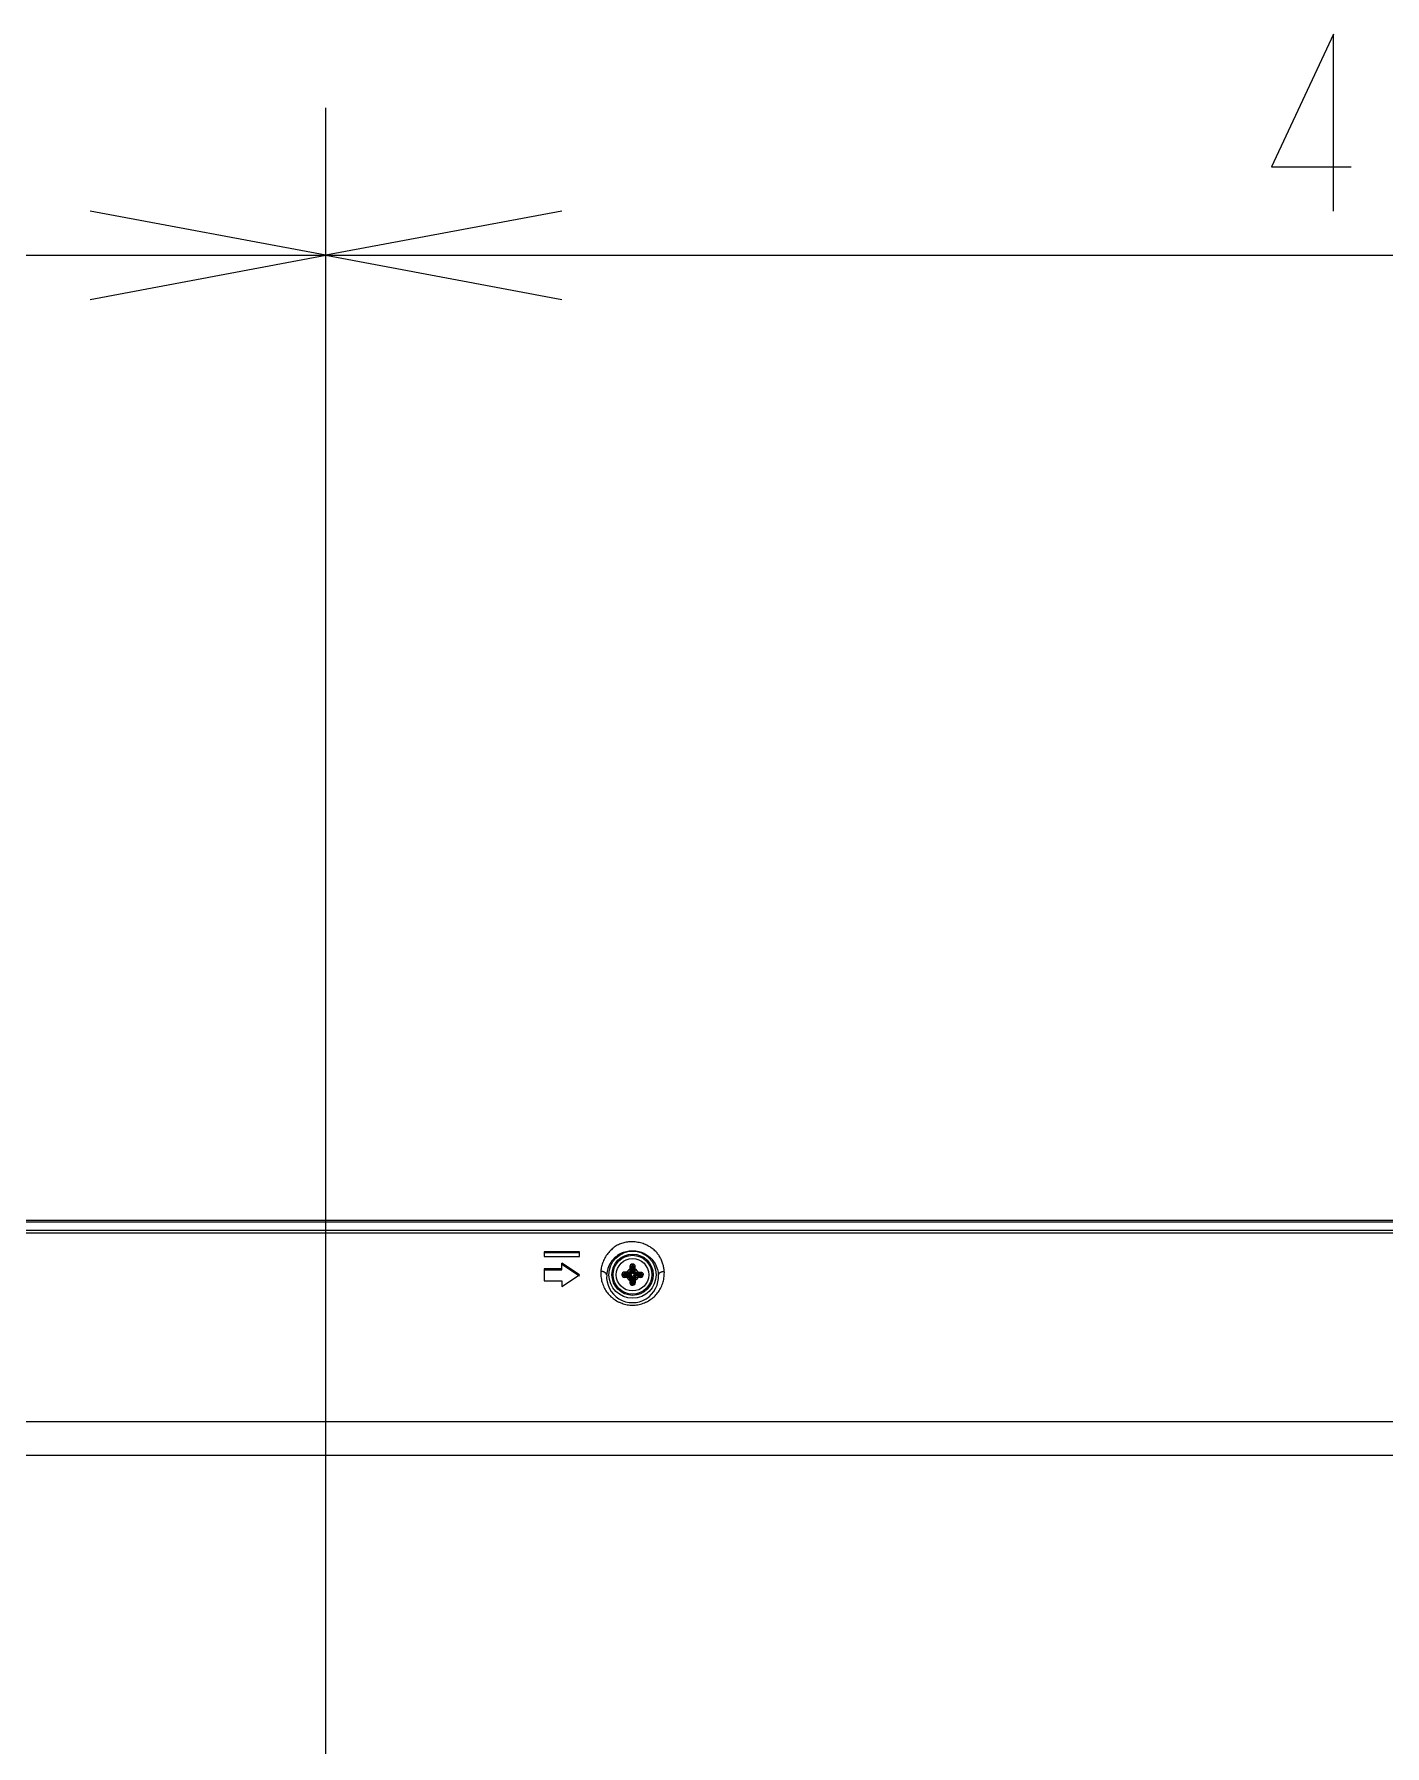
# Model space of a CAD drawing. Extents: x -382 to 1420, y -377 to 265.
# Drawn here: x -190.07 to -181.06, y 3.56 to 14.99 of the extents above; entities that cross this region are included whole.
import ezdxf

# ---------------------------------------------------------------- set-up
doc = ezdxf.new("R2010")
doc.units = 0
doc.header["$MEASUREMENT"] = 0
doc.layers.add('PDF_レイヤー 1', color=7, linetype='CONTINUOUS')

msp = doc.modelspace()

# ---------------------------------------------------------------- linework, layer by layer
at = {"layer": 'PDF_レイヤー 1', "lineweight": 0}
for points in [[(-181.4001, 13.80841), (-181.4001, 14.98941), (-181.81354, 14.10366), (-181.28192, 14.10366)], [(-188.12666, -0.65767), (-188.12666, 14.49723)], [(-189.70136, 13.21792), (-188.12664, 13.51317), (-189.70136, 13.80842)], [(-186.55209, 13.80841), (-188.12667, 13.51316), (-186.55209, 13.2179)], [(-228.62463, 13.51317), (-171.24861, 13.51317)], [(-186.67008, 6.85957), (-186.67008, 6.82735)], [(-186.43396, 6.85957), (-186.67005, 6.85957)], [(-186.43396, 6.82729), (-186.43396, 6.85951)], [(-185.92009, 6.85604), (-185.92509, 6.86159), (-185.9305, 6.86687), (-185.9362, 6.87215), (-185.94217, 6.87729), (-185.94856, 6.88215), (-185.95522, 6.88687), (-185.96231, 6.89145), (-185.96939, 6.89576), (-185.97703, 6.89978), (-185.98481, 6.90367), (-185.99286, 6.90728), (-186.00105, 6.91062), (-186.00953, 6.91367), (-186.01814, 6.91631), (-186.02688, 6.91881), (-186.0355, 6.92075), (-186.04452, 6.92256), (-186.05327, 6.92395), (-186.06202, 6.92506), (-186.07105, 6.92575), (-186.07966, 6.92617), (-186.08841, 6.92617), (-186.09702, 6.92589), (-186.10549, 6.92548), (-186.11396, 6.9245), (-186.12202, 6.92325), (-186.13007, 6.92173), (-186.13771, 6.91978), (-186.14535, 6.9177), (-186.15285, 6.91534), (-186.16007, 6.91256), (-186.16715, 6.90951), (-186.17409, 6.90617), (-186.18118, 6.90256), (-186.18812, 6.89853), (-186.19493, 6.89409), (-186.20145, 6.88951), (-186.20812, 6.88437), (-186.21451, 6.87909), (-186.2209, 6.8734), (-186.22701, 6.86743), (-186.23298, 6.86118), (-186.23881, 6.85465), (-186.24437, 6.84784), (-186.24964, 6.84076), (-186.25464, 6.83354), (-186.2595, 6.82604), (-186.26409, 6.8184), (-186.2652, 6.81604), (-186.2695, 6.80826), (-186.27311, 6.80035), (-186.27658, 6.79243), (-186.27978, 6.78438), (-186.28242, 6.77632), (-186.28478, 6.76827), (-186.287, 6.76021), (-186.28853, 6.75216), (-186.28992, 6.74438), (-186.29089, 6.73647), (-186.29158, 6.72869)], [(-186.67013, 6.73981), (-186.55209, 6.73981), (-186.55209, 6.7837)], [(-186.55209, 6.74659), (-186.67013, 6.74659)], [(-186.67008, 6.82729), (-186.43399, 6.82729)], [(-186.67008, 6.74659), (-186.67008, 6.66576)], [(-186.43396, 6.85279), (-186.67005, 6.85279)], [(-186.43396, 6.70625), (-186.55214, 6.78374)], [(-186.55209, 6.77698), (-186.4339, 6.69948)], [(-186.08989, 6.7436), (-186.08989, 6.74444), (-186.08989, 6.7461), (-186.08989, 6.74763), (-186.08989, 6.74846), (-186.08975, 6.74999), (-186.08975, 6.75166), (-186.08975, 6.75319), (-186.08975, 6.75485), (-186.08962, 6.75652), (-186.08962, 6.75805), (-186.08948, 6.75971)], [(-186.08949, 6.75969), (-186.08949, 6.7608), (-186.08921, 6.76149), (-186.0888, 6.7626), (-186.08824, 6.76344), (-186.08741, 6.76427), (-186.08685, 6.76468), (-186.08602, 6.76538), (-186.08588, 6.76552), (-186.08463, 6.76593), (-186.08352, 6.76621), (-186.08227, 6.76635), (-186.08102, 6.76649)], [(-186.08257, 6.75357), (-186.08257, 6.75371), (-186.08244, 6.75455), (-186.08216, 6.75538), (-186.08174, 6.75594), (-186.08146, 6.75635), (-186.08091, 6.75677), (-186.08021, 6.75705), (-186.07966, 6.75705), (-186.0791, 6.75705), (-186.07841, 6.75677), (-186.07785, 6.75635), (-186.07744, 6.75594), (-186.07702, 6.75538), (-186.07674, 6.75455), (-186.07674, 6.75371), (-186.07674, 6.75357), (-186.07674, 6.71761)], [(-186.07962, 6.76646), (-186.07823, 6.76646), (-186.07962, 6.76493)], [(-186.07953, 6.76496), (-186.07884, 6.76399), (-186.07828, 6.76302), (-186.07787, 6.76191), (-186.07759, 6.76135), (-186.07703, 6.7601), (-186.07676, 6.75899), (-186.07648, 6.75774), (-186.0762, 6.75649), (-186.07592, 6.75538), (-186.07592, 6.75413), (-186.07578, 6.75357), (-186.07676, 6.75357)], [(-186.06941, 6.74366), (-186.06941, 6.72408), (-186.0758, 6.71769)], [(-186.06181, 6.7436), (-186.06181, 6.74444), (-186.06167, 6.74624), (-186.06167, 6.74805), (-186.06167, 6.74971), (-186.06153, 6.75152), (-186.06153, 6.75319), (-186.06153, 6.75499), (-186.06167, 6.75666), (-186.06167, 6.75763), (-186.06167, 6.7593), (-186.06167, 6.76096)], [(-185.86775, 6.72876), (-185.86816, 6.73473), (-185.86886, 6.74084), (-185.86969, 6.74695), (-185.87066, 6.75306), (-185.87191, 6.75917), (-185.87344, 6.76542), (-185.87497, 6.77153), (-185.87677, 6.77778), (-185.87872, 6.78375), (-185.88108, 6.78986), (-185.8833, 6.79597), (-185.88386, 6.79736), (-185.88649, 6.80333), (-185.88913, 6.80917), (-185.89219, 6.815), (-185.8951, 6.82056), (-185.89844, 6.82611), (-185.90163, 6.83139), (-185.9051, 6.83666), (-185.90871, 6.8418), (-185.91233, 6.84666), (-185.91621, 6.85139), (-185.9201, 6.85611)], [(-186.67008, 6.66583), (-186.55203, 6.66583)], [(-186.55209, 6.62867), (-186.4339, 6.7063)], [(-186.55209, 6.66583), (-186.55209, 6.62861)], [(-186.29156, 6.72876), (-186.29183, 6.72015), (-186.29183, 6.7114), (-186.29142, 6.70237), (-186.29058, 6.69348), (-186.28933, 6.68446), (-186.28781, 6.67543), (-186.28586, 6.6664), (-186.2835, 6.65779), (-186.28086, 6.64904), (-186.27767, 6.64029), (-186.27434, 6.63168), (-186.27059, 6.62335), (-186.26642, 6.6153), (-186.26211, 6.60724), (-186.25739, 6.5996), (-186.25253, 6.59224), (-186.24725, 6.58516), (-186.2417, 6.57835), (-186.23601, 6.57183), (-186.22989, 6.56558), (-186.22351, 6.55947), (-186.2167, 6.5535), (-186.20962, 6.54794), (-186.2024, 6.54252), (-186.1949, 6.53752), (-186.18712, 6.53266), (-186.17893, 6.52822), (-186.17087, 6.52405), (-186.16698, 6.52239), (-186.15851, 6.51864), (-186.1499, 6.51544), (-186.14129, 6.51253), (-186.1324, 6.51003), (-186.12365, 6.50794), (-186.1149, 6.50614), (-186.10602, 6.50489), (-186.09727, 6.50392), (-186.08838, 6.50336), (-186.07963, 6.50308), (-186.07088, 6.50336), (-186.06213, 6.50392), (-186.05324, 6.50489), (-186.04449, 6.50614), (-186.03561, 6.50794), (-186.02686, 6.51003), (-186.01797, 6.51253), (-186.00936, 6.51544), (-186.00075, 6.51864), (-185.99242, 6.52239), (-185.98839, 6.52405), (-185.98019, 6.52822), (-185.97214, 6.53266), (-185.9645, 6.53752), (-185.95686, 6.54252), (-185.9495, 6.54794), (-185.94242, 6.5535), (-185.93575, 6.55947), (-185.9295, 6.56558), (-185.92339, 6.57183), (-185.91756, 6.57835), (-185.91215, 6.58516), (-185.90673, 6.59224), (-185.90187, 6.5996), (-185.89715, 6.60724), (-185.89284, 6.6153), (-185.88881, 6.62335), (-185.88493, 6.63168), (-185.88145, 6.64029), (-185.8784, 6.64904), (-185.87576, 6.65779), (-185.8734, 6.6664), (-185.87145, 6.67543), (-185.86993, 6.68446), (-185.86868, 6.69348), (-185.86784, 6.70237), (-185.86743, 6.7114), (-185.86729, 6.72015), (-185.8677, 6.72876)], [(-186.13314, 6.71615), (-186.13425, 6.71601), (-186.13494, 6.71587), (-186.13592, 6.71545), (-186.13689, 6.71476), (-186.13758, 6.71406), (-186.13814, 6.71351), (-186.13883, 6.71254), (-186.13925, 6.71143), (-186.13967, 6.71031), (-186.13981, 6.70906), (-186.13981, 6.70782), (-186.13981, 6.70768), (-186.14022, 6.70768), (-186.14133, 6.70768), (-186.14203, 6.70768), (-186.14286, 6.70768), (-186.14397, 6.70768), (-186.14508, 6.70768), (-186.14619, 6.70768), (-186.1473, 6.70768), (-186.14828, 6.70768), (-186.14925, 6.70768), (-186.15036, 6.70768)], [(-186.15036, 6.70476), (-186.14925, 6.70476), (-186.14828, 6.70476), (-186.1473, 6.70476), (-186.14619, 6.70476), (-186.14508, 6.70476), (-186.14397, 6.70476), (-186.14286, 6.70476), (-186.14203, 6.70476), (-186.14133, 6.70476), (-186.14022, 6.70476), (-186.13981, 6.70476), (-186.13981, 6.70768), (-186.13842, 6.70629)], [(-186.13844, 6.70625), (-186.13983, 6.70472)], [(-186.13315, 6.69634), (-186.13426, 6.69634), (-186.13496, 6.69662), (-186.13593, 6.69704), (-186.13676, 6.69759), (-186.1376, 6.69843), (-186.13815, 6.69898), (-186.13885, 6.69982), (-186.13885, 6.70009), (-186.1394, 6.7012), (-186.13968, 6.70232), (-186.13982, 6.70357), (-186.13982, 6.70482)], [(-186.13844, 6.70629), (-186.13747, 6.70698), (-186.13636, 6.70754), (-186.13539, 6.70809), (-186.13483, 6.70837), (-186.13358, 6.70879), (-186.13233, 6.7092), (-186.13122, 6.70948), (-186.12997, 6.70976), (-186.12886, 6.7099), (-186.12761, 6.71004), (-186.12706, 6.71004), (-186.13317, 6.71615)], [(-186.12706, 6.70245), (-186.12747, 6.70245), (-186.12872, 6.70245), (-186.12997, 6.70273), (-186.13108, 6.70287), (-186.13233, 6.70329), (-186.13344, 6.70357), (-186.13469, 6.70412), (-186.13539, 6.7044), (-186.13636, 6.70495), (-186.13747, 6.70551), (-186.13844, 6.7062)], [(-186.11702, 6.69594), (-186.11785, 6.69594), (-186.11952, 6.69594), (-186.12104, 6.69594), (-186.12188, 6.69594), (-186.12354, 6.69594), (-186.12507, 6.69608), (-186.1266, 6.69608), (-186.12826, 6.69608), (-186.12993, 6.69622), (-186.13146, 6.69622), (-186.13313, 6.69636)], [(-186.08867, 6.70984), (-186.08895, 6.70984), (-186.08909, 6.7097), (-186.08937, 6.7097), (-186.08964, 6.70956), (-186.08978, 6.70956), (-186.09006, 6.70943), (-186.09034, 6.70929), (-186.09062, 6.70929), (-186.09089, 6.70915), (-186.09117, 6.70915)], [(-186.09112, 6.71004), (-186.09084, 6.71004), (-186.09056, 6.71004), (-186.09028, 6.71004), (-186.09, 6.71004), (-186.08973, 6.71004), (-186.08959, 6.7099), (-186.08931, 6.7099), (-186.08903, 6.7099), (-186.08875, 6.7099), (-186.08862, 6.7099)], [(-186.09112, 6.70916), (-186.09112, 6.71)], [(-186.09112, 6.70326), (-186.09084, 6.70326), (-186.09056, 6.70326), (-186.09028, 6.70312), (-186.09, 6.70312), (-186.08973, 6.70298), (-186.08959, 6.70284), (-186.08931, 6.70284), (-186.08903, 6.7027), (-186.08889, 6.7027), (-186.08862, 6.70257)], [(-186.08989, 6.66876), (-186.08989, 6.68834), (-186.08337, 6.69473)], [(-186.08257, 6.69479), (-186.08341, 6.69479)], [(-186.08338, 6.69479), (-186.08338, 6.69507), (-186.08338, 6.69521), (-186.08338, 6.69548), (-186.08338, 6.69576), (-186.08338, 6.69604), (-186.08338, 6.69632), (-186.08338, 6.69645), (-186.08324, 6.69673), (-186.08324, 6.69701), (-186.08324, 6.69729)], [(-186.07963, 6.64746), (-186.08046, 6.64843), (-186.08088, 6.6494), (-186.08144, 6.65051), (-186.08171, 6.65107), (-186.08213, 6.65232), (-186.08255, 6.65343), (-186.08282, 6.65468), (-186.0831, 6.65593), (-186.08324, 6.65704), (-186.08338, 6.65829), (-186.08338, 6.65885), (-186.08255, 6.65885)], [(-186.08257, 6.71763), (-186.08257, 6.71736), (-186.08271, 6.71708), (-186.08271, 6.71694), (-186.08285, 6.71666), (-186.08285, 6.71638), (-186.08299, 6.71611), (-186.08299, 6.71597), (-186.08313, 6.71569), (-186.08327, 6.71541), (-186.08327, 6.71513)], [(-186.07955, 6.64603), (-186.08107, 6.64603), (-186.07955, 6.64742)], [(-186.08107, 6.63552), (-186.08094, 6.63552), (-186.0808, 6.63552), (-186.08066, 6.63552), (-186.08052, 6.63552), (-186.08038, 6.63552), (-186.08024, 6.63552), (-186.0801, 6.63552), (-186.07996, 6.63552), (-186.07969, 6.63552), (-186.07955, 6.63552)], [(-186.07959, 6.64746), (-186.0782, 6.64607)], [(-186.07959, 6.64603), (-186.0782, 6.64603)], [(-186.07578, 6.65885), (-186.07592, 6.65843), (-186.07592, 6.65718), (-186.0762, 6.65593), (-186.07634, 6.65482), (-186.07676, 6.65357), (-186.07703, 6.65246), (-186.07745, 6.65121), (-186.07787, 6.65051), (-186.07828, 6.6494), (-186.07884, 6.64843), (-186.07953, 6.64746)], [(-186.07674, 6.71763), (-186.07577, 6.71763)], [(-186.07674, 6.69479), (-186.07674, 6.69507), (-186.0766, 6.69534), (-186.0766, 6.69548), (-186.07646, 6.69576), (-186.07632, 6.69604), (-186.07632, 6.69632), (-186.07619, 6.69645), (-186.07619, 6.69673), (-186.07605, 6.69701), (-186.07605, 6.69729)], [(-186.07578, 6.71763), (-186.07578, 6.71736), (-186.07592, 6.71722), (-186.07592, 6.71694), (-186.07592, 6.71666), (-186.07592, 6.71638), (-186.07592, 6.71611), (-186.07592, 6.71597), (-186.07592, 6.71569), (-186.07592, 6.71541), (-186.07606, 6.71513)], [(-186.06819, 6.70916), (-186.06846, 6.70916), (-186.06874, 6.70916), (-186.06902, 6.7093), (-186.06916, 6.7093), (-186.06944, 6.70944), (-186.06971, 6.70958), (-186.06999, 6.70958), (-186.07027, 6.70972), (-186.07041, 6.70972), (-186.07069, 6.70986)], [(-186.06941, 6.72408), (-186.04233, 6.72408)], [(-186.06821, 6.70916), (-186.03225, 6.70916), (-186.03225, 6.71)], [(-186.03225, 6.70909), (-186.03211, 6.70909), (-186.03127, 6.70909), (-186.03044, 6.70881), (-186.02975, 6.7084), (-186.02947, 6.70812), (-186.02905, 6.70743), (-186.02877, 6.70687), (-186.02877, 6.70618), (-186.02877, 6.70562), (-186.02905, 6.70493), (-186.02947, 6.70437), (-186.02975, 6.70409), (-186.03044, 6.70368), (-186.03127, 6.7034), (-186.03211, 6.70326), (-186.03225, 6.70326), (-186.06821, 6.70326)], [(-186.06819, 6.71004), (-186.03222, 6.71004)], [(-186.06187, 6.71648), (-186.04229, 6.71648), (-186.04229, 6.72412)], [(-186.02476, 6.7242), (-186.02476, 6.72337), (-186.0249, 6.72254), (-186.0249, 6.7217), (-186.02504, 6.72087), (-186.02518, 6.72004), (-186.02518, 6.7192), (-186.02532, 6.71906), (-186.02545, 6.71823), (-186.02559, 6.7174), (-186.02573, 6.71712), (-186.02587, 6.7167), (-186.02615, 6.71615), (-186.03226, 6.71004)], [(-186.03225, 6.71004), (-186.03183, 6.71004), (-186.03058, 6.7099), (-186.02933, 6.70976), (-186.02822, 6.70948), (-186.02697, 6.7092), (-186.02586, 6.70879), (-186.02461, 6.70837), (-186.02391, 6.70809), (-186.02294, 6.70754), (-186.02183, 6.70698), (-186.02086, 6.70629)], [(-186.02086, 6.70625), (-186.01933, 6.70763)], [(-226.72498, 5.72571), (-173.14833, 5.72571), (-173.14833, 5.49989), (-226.72498, 5.49989)]]:
    msp.add_lwpolyline(points, dxfattribs=at)
for points in [[(-223.44117, -25.76022), (-171.38649, -25.76022, 0.41431452), (-171.24868, -25.62245), (-171.24868, 6.93063, 0.41431452), (-171.38648, 7.06835), (-228.48682, 7.06835, 0.41431452), (-228.62463, 6.93063), (-228.62463, -25.62245, 0.41431452), (-228.48684, -25.76022), (-224.79078, -25.76022)], [(-228.40046, 7.00305), (-171.47287, 7.00305, 0.00483842), (-171.45119, 7.00323), (-171.39774, 7.05656), (-228.47562, 7.05652)], [(-228.40044, 6.98644), (-171.47286, 6.98644), (-173.14826, 5.72572, -0.21017203), (-172.59133, 5.1687), (-172.59133, -21.45993)], [(-186.14882, 6.85218, -0.05855857), (-186.11118, 6.8637), (-186.10577, 6.86468), (-186.10035, 6.86537), (-186.0948, 6.86593), (-186.08924, 6.86634), (-186.08355, 6.86648), (-186.07771, 6.86648), (-186.07202, 6.86634), (-186.06619, 6.86593), (-186.06049, 6.86537), (-186.05466, 6.86468), (-186.05397, 6.86454), (-186.04827, 6.86357), (-186.04258, 6.86245), (-186.03702, 6.8612), (-186.03147, 6.85968), (-186.02605, 6.85801), (-186.02077, 6.8562), (-186.0155, 6.85426), (-186.01036, 6.85218, -0.03760478), (-185.98642, 6.83943, -0.05309366), (-185.95793, 6.81664, -0.05836373), (-185.93325, 6.78606, -0.07087422), (-185.91291, 6.74042, -0.04888561), (-185.90694, 6.70625), (-185.90666, 6.70791), (-185.9061, 6.70944), (-185.90555, 6.71111), (-185.90458, 6.71263), (-185.90374, 6.7143), (-185.90235, 6.71569), (-185.90097, 6.71722), (-185.89916, 6.71861), (-185.89735, 6.71999), (-185.89513, 6.72138), (-185.89263, 6.72263), (-185.88999, 6.72388), (-185.88708, 6.72499), (-185.88388, 6.72611), (-185.88069, 6.72694), (-185.87708, 6.72763), (-185.87361, 6.72833), (-185.87111, 6.7286), (-185.86777, 6.72874)], [(-186.14889, 6.85218, 0.01753334), (-186.15865, 6.84757, 0.02290246), (-186.17276, 6.83947, 0.1042243), (-186.22442, 6.7885, 0.06284135), (-186.24382, 6.74849, 0.06114731), (-186.25236, 6.70625), (-186.25264, 6.70791), (-186.25306, 6.70944), (-186.25375, 6.71111), (-186.25473, 6.71263), (-186.25556, 6.7143), (-186.25681, 6.71569), (-186.25834, 6.71722), (-186.26014, 6.71861), (-186.26195, 6.71999), (-186.26417, 6.72138), (-186.26667, 6.72263), (-186.26917, 6.72388), (-186.27222, 6.72499), (-186.27528, 6.72611), (-186.27861, 6.72694), (-186.28222, 6.72763), (-186.2857, 6.72833), (-186.28819, 6.7286), (-186.29153, 6.72874)], [(-186.12706, 6.7092), (-186.12706, 6.71004), (-186.0911, 6.71009), (-186.09753, 6.71644, 0.36072346), (-186.08993, 6.72408), (-186.11702, 6.72408), (-186.11704, 6.71643), (-186.11871, 6.71643), (-186.12024, 6.71643), (-186.1219, 6.71643), (-186.12357, 6.71643), (-186.12496, 6.71643), (-186.12663, 6.71629), (-186.12829, 6.71629), (-186.12913, 6.71629), (-186.13065, 6.71615), (-186.13232, 6.71615), (-186.13315, 6.71615), (-186.13343, 6.7167), (-186.13357, 6.71712), (-186.13371, 6.71754), (-186.13385, 6.71837), (-186.13399, 6.71906), (-186.13399, 6.7192), (-186.13413, 6.72004), (-186.13426, 6.72087), (-186.13426, 6.7217), (-186.1344, 6.72254), (-186.1344, 6.72337), (-186.13451, 6.72415, 0.4136881), (-186.15037, 6.70773), (-186.15037, 6.70745), (-186.15037, 6.70718), (-186.15037, 6.70676), (-186.15037, 6.70648), (-186.15037, 6.7062), (-186.15037, 6.70593), (-186.15037, 6.70565), (-186.15037, 6.70523), (-186.15037, 6.70495), (-186.15037, 6.70482, 0.40763664), (-186.13454, 6.68829), (-186.1344, 6.68912), (-186.1344, 6.68996), (-186.13426, 6.69065), (-186.13426, 6.69148), (-186.13413, 6.69232), (-186.13399, 6.69315), (-186.13399, 6.69343), (-186.13385, 6.69426), (-186.13357, 6.69509), (-186.13357, 6.69537), (-186.13343, 6.69579), (-186.13315, 6.69634), (-186.12706, 6.70243), (-186.12706, 6.70326), (-186.08862, 6.70259), (-186.08875, 6.70259), (-186.08903, 6.70245), (-186.08931, 6.70245), (-186.08959, 6.70245), (-186.08973, 6.70245), (-186.09, 6.70245), (-186.09028, 6.70245), (-186.09056, 6.70245), (-186.09084, 6.70245), (-186.09112, 6.70245), (-186.12706, 6.70333), (-186.1272, 6.70333), (-186.12803, 6.70333), (-186.12886, 6.70361), (-186.12942, 6.70402), (-186.12983, 6.7043), (-186.13011, 6.705), (-186.13039, 6.70555), (-186.13053, 6.70625), (-186.13039, 6.7068), (-186.13011, 6.7075), (-186.12983, 6.70805), (-186.12942, 6.70847), (-186.12886, 6.70875), (-186.12803, 6.70902), (-186.1272, 6.70916), (-186.12706, 6.70916), (-186.09109, 6.70916, 0.29345524), (-186.08255, 6.71763), (-186.08338, 6.71763), (-186.08341, 6.75357), (-186.08257, 6.75357), (-186.08324, 6.71513), (-186.08324, 6.71541), (-186.08324, 6.71569), (-186.08338, 6.71597), (-186.08338, 6.71611), (-186.08338, 6.71638), (-186.08338, 6.71666), (-186.08338, 6.71694), (-186.08338, 6.71722), (-186.08338, 6.71736), (-186.08338, 6.71763), (-186.08989, 6.72402), (-186.08989, 6.7436), (-186.09749, 6.74356), (-186.09749, 6.71648), (-186.11707, 6.71648)], [(-186.09761, 6.76103, 0.00666637), (-186.09749, 6.7436, 0.17287353), (-186.11707, 6.72402, 0.01647043), (-186.13451, 6.72408)], [(-186.07959, 6.77691), (-186.07973, 6.77691), (-186.08001, 6.77691), (-186.08014, 6.77691), (-186.08028, 6.77691), (-186.08042, 6.77691), (-186.08056, 6.77691), (-186.0807, 6.77691), (-186.08084, 6.77691), (-186.08098, 6.77691), (-186.08107, 6.77691, 0.41608732), (-186.09768, 6.76107), (-186.09685, 6.76107), (-186.09602, 6.76094), (-186.09518, 6.76094), (-186.09435, 6.7608), (-186.09352, 6.76066), (-186.09268, 6.76052), (-186.09241, 6.76052), (-186.09171, 6.76038), (-186.09088, 6.76024), (-186.0906, 6.7601), (-186.09005, 6.75996), (-186.08949, 6.75969), (-186.08338, 6.75357), (-186.08338, 6.75399), (-186.08324, 6.75524), (-186.0831, 6.75649), (-186.08282, 6.7576), (-186.08255, 6.75885), (-186.08213, 6.75996), (-186.08171, 6.76121), (-186.08144, 6.76191), (-186.08088, 6.76302), (-186.08046, 6.76399), (-186.07959, 6.76498), (-186.08112, 6.76646), (-186.08107, 6.76646), (-186.08107, 6.76674), (-186.08107, 6.76785), (-186.08107, 6.76855), (-186.08107, 6.76952), (-186.08107, 6.77063), (-186.08107, 6.77174), (-186.08107, 6.77271), (-186.08107, 6.77382), (-186.08107, 6.7748), (-186.08107, 6.77591), (-186.07959, 6.77691)], [(-186.08255, 6.69473), (-186.08255, 6.69501), (-186.08269, 6.69529), (-186.08269, 6.69557), (-186.08282, 6.69584), (-186.08282, 6.69598), (-186.08296, 6.69626), (-186.08296, 6.69654), (-186.0831, 6.69682), (-186.08324, 6.69695), (-186.08324, 6.69723), (-186.08352, 6.69793), (-186.0838, 6.69876), (-186.08421, 6.69945), (-186.08463, 6.70015), (-186.08519, 6.70057), (-186.08588, 6.70112), (-186.08644, 6.70168), (-186.08713, 6.70209), (-186.08782, 6.70237), (-186.09112, 6.70329), (-186.09112, 6.70245), (-186.0975, 6.69593, -0.36072341), (-186.08989, 6.68834), (-186.11702, 6.68828), (-186.11882, 6.68828), (-186.12049, 6.68828), (-186.12229, 6.68828), (-186.1241, 6.68828), (-186.12576, 6.68828), (-186.1259, 6.68828), (-186.12743, 6.68828), (-186.12924, 6.68828), (-186.13104, 6.68828), (-186.13271, 6.68828), (-186.13451, 6.68828)], [(-186.0617, 6.65135, -0.41368811), (-186.08107, 6.63547), (-186.08107, 6.63659), (-186.08107, 6.63756), (-186.08107, 6.63867), (-186.08107, 6.63978), (-186.08107, 6.64075), (-186.08107, 6.64186), (-186.08107, 6.64283), (-186.08107, 6.64395), (-186.08107, 6.64464), (-186.08107, 6.64561), (-186.08107, 6.64603), (-186.08121, 6.64603), (-186.08246, 6.64603), (-186.08371, 6.64617), (-186.08482, 6.64658), (-186.08594, 6.647), (-186.08691, 6.6477), (-186.08746, 6.64825), (-186.0883, 6.64895), (-186.08885, 6.64992), (-186.08927, 6.65089), (-186.08955, 6.65172), (-186.08949, 6.65274), (-186.08963, 6.65343), (-186.08963, 6.6551), (-186.08977, 6.65676), (-186.08977, 6.6576), (-186.08977, 6.65912), (-186.08977, 6.66079), (-186.08977, 6.66232), (-186.08991, 6.66399), (-186.08991, 6.66551), (-186.08991, 6.66718), (-186.08985, 6.66882), (-186.09749, 6.66882), (-186.09743, 6.69594), (-186.11702, 6.69594), (-186.11702, 6.6883, 0.17287353), (-186.09749, 6.66882), (-186.09749, 6.66799), (-186.09763, 6.66618), (-186.09763, 6.66437), (-186.09763, 6.66271), (-186.09763, 6.6609), (-186.09763, 6.65924), (-186.09763, 6.65743), (-186.09763, 6.65576), (-186.09763, 6.65479), (-186.09763, 6.65313), (-186.09763, 6.65146)], [(-186.04229, 6.72415), (-186.04048, 6.72415), (-186.03881, 6.72415), (-186.03701, 6.72415), (-186.0352, 6.72415), (-186.0334, 6.72415), (-186.03173, 6.72415), (-186.02993, 6.72415), (-186.02826, 6.72415), (-186.02659, 6.72415), (-186.02476, 6.72412), (-186.02365, 6.72412), (-186.02198, 6.72384), (-186.02032, 6.72342), (-186.01865, 6.72287), (-186.01726, 6.72217), (-186.01573, 6.7212), (-186.01434, 6.72009), (-186.01351, 6.71926), (-186.0124, 6.71801), (-186.01143, 6.71648), (-186.01087, 6.71551), (-186.01018, 6.71398), (-186.00962, 6.71231), (-186.00921, 6.71065), (-186.00893, 6.7087), (-186.00893, 6.70476), (-186.00893, 6.70504), (-186.00893, 6.70532), (-186.00893, 6.70559), (-186.00893, 6.70587), (-186.00893, 6.70629), (-186.00893, 6.70657), (-186.00893, 6.70684), (-186.00893, 6.70712), (-186.00893, 6.7074), (-186.00896, 6.70768), (-186.01007, 6.70768), (-186.01104, 6.70768), (-186.01201, 6.70768), (-186.01312, 6.70768), (-186.01423, 6.70768), (-186.01521, 6.70768), (-186.01632, 6.70768), (-186.01729, 6.70768), (-186.01798, 6.70768), (-186.01909, 6.70768), (-186.01937, 6.70768), (-186.01937, 6.70476), (-186.02086, 6.7062), (-186.02183, 6.70551), (-186.02294, 6.70495), (-186.02391, 6.7044), (-186.02447, 6.70412), (-186.02572, 6.7037), (-186.02683, 6.70329), (-186.02808, 6.70301), (-186.02933, 6.70273), (-186.03044, 6.70259), (-186.03169, 6.70245), (-186.03225, 6.70245), (-186.02615, 6.69634, -0.00861493), (-186.04223, 6.69594), (-186.06181, 6.69594), (-186.06183, 6.66875), (-186.06169, 6.66708), (-186.06169, 6.66528), (-186.06169, 6.66361), (-186.06169, 6.66181), (-186.06169, 6.66014), (-186.06169, 6.66), (-186.06169, 6.65833), (-186.06169, 6.65667), (-186.06169, 6.65486), (-186.06169, 6.65306), (-186.06163, 6.65135), (-186.06247, 6.65149), (-186.0633, 6.65149), (-186.06413, 6.65149), (-186.06496, 6.65163), (-186.0658, 6.65176), (-186.06663, 6.6519), (-186.06677, 6.6519), (-186.0676, 6.65204), (-186.06844, 6.65232), (-186.06871, 6.65232), (-186.06913, 6.65246), (-186.06969, 6.65274), (-186.07674, 6.65885), (-186.07578, 6.65882), (-186.07578, 6.69479), (-186.07674, 6.69482), (-186.07674, 6.65885), (-186.07674, 6.65871), (-186.07674, 6.65788), (-186.07702, 6.65704), (-186.07744, 6.65649), (-186.07785, 6.65607), (-186.07841, 6.65565), (-186.0791, 6.65538), (-186.07966, 6.65538), (-186.08021, 6.65538), (-186.08091, 6.65565), (-186.08146, 6.65607), (-186.08174, 6.65649), (-186.08216, 6.65704), (-186.08244, 6.65788), (-186.08257, 6.65871), (-186.08257, 6.65885), (-186.08338, 6.69482), (-186.08338, 6.65885), (-186.08949, 6.65274), (-186.09005, 6.65246), (-186.0906, 6.65232), (-186.09102, 6.65218), (-186.09171, 6.65204), (-186.09241, 6.6519), (-186.09268, 6.6519), (-186.09352, 6.65176), (-186.09435, 6.65163), (-186.09518, 6.65149), (-186.09602, 6.65149), (-186.09685, 6.65149), (-186.09768, 6.65135, 0.41608732), (-186.07959, 6.63552), (-186.07945, 6.63552), (-186.07931, 6.63552), (-186.07917, 6.63552), (-186.07903, 6.63552), (-186.07889, 6.63552), (-186.07876, 6.63552), (-186.07862, 6.63552), (-186.07848, 6.63552), (-186.07834, 6.63552), (-186.07809, 6.63547), (-186.07809, 6.63659), (-186.07809, 6.63756), (-186.07809, 6.63867), (-186.07809, 6.63978), (-186.07809, 6.64075), (-186.07809, 6.64186), (-186.07809, 6.64283), (-186.07823, 6.64395), (-186.07823, 6.64464), (-186.07823, 6.64561), (-186.0783, 6.64607), (-186.07705, 6.64607), (-186.0758, 6.64621), (-186.07455, 6.64649), (-186.07344, 6.6469), (-186.0733, 6.64704), (-186.07246, 6.64774), (-186.07177, 6.64815), (-186.07108, 6.64899), (-186.07052, 6.64982), (-186.0701, 6.65093), (-186.06983, 6.65163), (-186.06969, 6.65271), (-186.06969, 6.65438), (-186.06955, 6.6559), (-186.06955, 6.65757), (-186.06955, 6.65924), (-186.06941, 6.66076), (-186.06941, 6.66243), (-186.06941, 6.66396), (-186.06941, 6.66479), (-186.06941, 6.66632), (-186.06941, 6.66799), (-186.06941, 6.66882)], [(-186.07069, 6.70259), (-186.07041, 6.70259), (-186.07027, 6.70245), (-186.06999, 6.70245), (-186.06971, 6.70245), (-186.06944, 6.70245), (-186.06916, 6.70245), (-186.06902, 6.70245), (-186.06888, 6.70245), (-186.06874, 6.70245), (-186.06846, 6.70245), (-186.0682, 6.70247), (-186.06177, 6.69598, 0.36072345), (-186.06939, 6.6884), (-186.07578, 6.69479), (-186.07578, 6.69507), (-186.07592, 6.69521), (-186.07592, 6.69548), (-186.07592, 6.69576), (-186.07592, 6.69604), (-186.07592, 6.69632), (-186.07592, 6.69645), (-186.07592, 6.69673), (-186.07592, 6.69701), (-186.07605, 6.69716, -0.29345525), (-186.06819, 6.70326), (-186.06821, 6.70245), (-186.03225, 6.70245), (-186.03225, 6.70329)], [(-186.02479, 6.68828, 0.41608733), (-186.00896, 6.70476), (-186.01007, 6.70476), (-186.01104, 6.70476), (-186.01201, 6.70476), (-186.01312, 6.70476), (-186.01423, 6.70476), (-186.01521, 6.70476), (-186.01632, 6.70476), (-186.01729, 6.70476), (-186.01798, 6.70476), (-186.01909, 6.70476), (-186.01937, 6.70476), (-186.01937, 6.70462), (-186.01951, 6.70337), (-186.01965, 6.70212), (-186.02007, 6.70101), (-186.02048, 6.6999), (-186.02118, 6.69893), (-186.02173, 6.69837), (-186.02243, 6.69768), (-186.02326, 6.69698), (-186.02437, 6.69657), (-186.02507, 6.69643), (-186.02615, 6.69634), (-186.02587, 6.69579), (-186.02573, 6.69523), (-186.02559, 6.69496), (-186.02545, 6.69412), (-186.02532, 6.69343), (-186.02518, 6.69315), (-186.02518, 6.69232), (-186.02504, 6.69148), (-186.0249, 6.69065), (-186.0249, 6.68996), (-186.02476, 6.68912), (-186.02479, 6.68834), (-186.02659, 6.68821), (-186.02826, 6.68821), (-186.03007, 6.68821), (-186.03173, 6.68821), (-186.03354, 6.68821), (-186.0352, 6.68821), (-186.03701, 6.68821), (-186.03881, 6.68834), (-186.04034, 6.68834), (-186.04215, 6.68834), (-186.04223, 6.6884, -0.17287353), (-186.06177, 6.66882), (-186.06941, 6.66882), (-186.06937, 6.68834), (-186.04229, 6.68834), (-186.04229, 6.69598)], [(-186.04229, 6.71648, -0.01753846), (-186.02615, 6.71615), (-186.02504, 6.71601), (-186.02434, 6.71587), (-186.02323, 6.71545), (-186.02254, 6.71476), (-186.0217, 6.71406), (-186.02115, 6.71351), (-186.02045, 6.71254), (-186.02045, 6.7124), (-186.0199, 6.71129), (-186.01962, 6.71004), (-186.01948, 6.70879), (-186.01934, 6.70768)]]:
    msp.add_lwpolyline(points, format="xyb", dxfattribs=at)
msp.add_lwpolyline([(-186.06181, 6.71652), (-186.06181, 6.7436), (-186.06941, 6.74358), (-186.06941, 6.74524), (-186.06941, 6.74691), (-186.06941, 6.74844), (-186.06941, 6.7501), (-186.06941, 6.75163), (-186.06955, 6.7533), (-186.06955, 6.75482), (-186.06955, 6.7558), (-186.06969, 6.75732), (-186.06969, 6.75899), (-186.06969, 6.75969), (-186.06913, 6.75996), (-186.06858, 6.7601), (-186.0683, 6.76024), (-186.06746, 6.76038), (-186.06677, 6.76052), (-186.06663, 6.76052), (-186.0658, 6.76066), (-186.06496, 6.7608), (-186.06413, 6.76094), (-186.0633, 6.76094), (-186.06247, 6.76107), (-186.06169, 6.76103, 0.4136881), (-186.07809, 6.77691), (-186.07837, 6.77691), (-186.07851, 6.77691), (-186.07864, 6.77691), (-186.07878, 6.77691), (-186.07892, 6.77691), (-186.07906, 6.77691), (-186.0792, 6.77691), (-186.07934, 6.77691), (-186.07948, 6.77691), (-186.07809, 6.77688), (-186.07809, 6.77591), (-186.07809, 6.7748), (-186.07809, 6.77382), (-186.07809, 6.77271), (-186.07809, 6.77174), (-186.07809, 6.77063), (-186.07809, 6.76952), (-186.07823, 6.76855), (-186.07823, 6.76785), (-186.07823, 6.76674), (-186.07823, 6.76646), (-186.07809, 6.76646), (-186.0767, 6.76646), (-186.07559, 6.76618), (-186.07448, 6.76591), (-186.07337, 6.76535), (-186.07239, 6.76466), (-186.0717, 6.76424), (-186.07101, 6.76341), (-186.07045, 6.76257), (-186.07003, 6.76146), (-186.06976, 6.76077), (-186.06967, 6.75969), (-186.07578, 6.75357), (-186.07578, 6.71761, 0.2643869), (-186.06819, 6.7092), (-186.06819, 6.71004)], format="xyb", close=True, dxfattribs=at)
for centre, radius in [((-186.07967, 6.70619), 0.15754), ((-186.07954, 6.70627), 0.13774), ((-186.07954, 6.70635), 0.12974), ((-186.07959, 6.7062), 0.10823)]:
    msp.add_circle(centre, radius, dxfattribs=at)
for centre, radius, start, end in [((-186.07955, 6.7064), 0.04124, 25.384029, 64.615971), ((-186.07963, 6.69293), 0.17321, 175.591242, 4.408758), ((-185.97267, 6.74527), 0.10768, 194.833832, 196.214389), ((-186.06881, 6.69872), 0.01134, 86.839633, 99.520021), ((-186.04056, 6.59919), 0.10768, 104.833832, 106.214389), ((-186.06103, 6.7249), 0.00846, 185.328873, 264.67113)]:
    msp.add_arc(centre, radius, start, end, dxfattribs=at)

doc.saveas('drawing.dxf')
